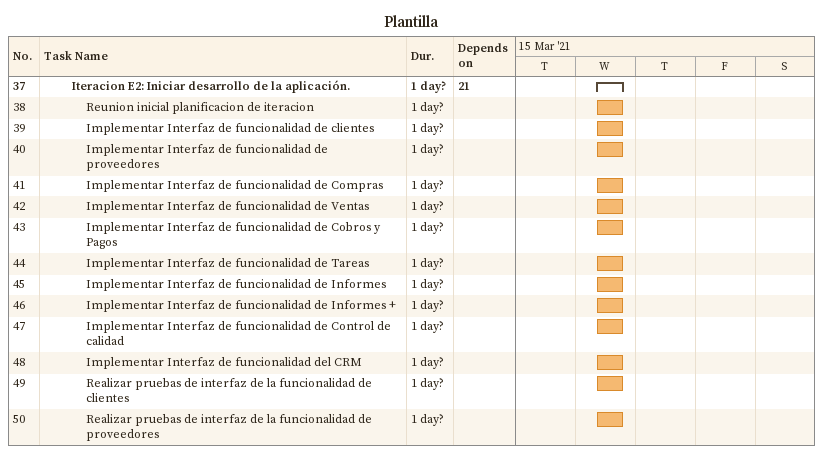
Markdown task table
Plantilla

| ID | Level | Task | Duration | Start | Finish | Predecessors |
|---|---|---|---|---|---|---|
| 37 | 3 | **Iteracion E2: Iniciar desarrollo de la aplicación.** | 1d? | 2021-03-17 | 2021-03-17 | 21 |
| 38 | 4 | Reunion inicial planificacion de iteracion | 1d? | 2021-03-17 | 2021-03-17 |  |
| 39 | 4 | Implementar Interfaz de funcionalidad de clientes | 1d? | 2021-03-17 | 2021-03-17 |  |
| 40 | 4 | Implementar Interfaz de funcionalidad de proveedores | 1d? | 2021-03-17 | 2021-03-17 |  |
| 41 | 4 | Implementar Interfaz de funcionalidad de Compras | 1d? | 2021-03-17 | 2021-03-17 |  |
| 42 | 4 | Implementar Interfaz de funcionalidad de Ventas | 1d? | 2021-03-17 | 2021-03-17 |  |
| 43 | 4 | Implementar Interfaz de funcionalidad de Cobros y Pagos | 1d? | 2021-03-17 | 2021-03-17 |  |
| 44 | 4 | Implementar Interfaz de funcionalidad de Tareas | 1d? | 2021-03-17 | 2021-03-17 |  |
| 45 | 4 | Implementar Interfaz de funcionalidad de Informes | 1d? | 2021-03-17 | 2021-03-17 |  |
| 46 | 4 | Implementar Interfaz de funcionalidad de Informes + | 1d? | 2021-03-17 | 2021-03-17 |  |
| 47 | 4 | Implementar Interfaz de funcionalidad de Control de calidad | 1d? | 2021-03-17 | 2021-03-17 |  |
| 48 | 4 | Implementar Interfaz de funcionalidad del CRM | 1d? | 2021-03-17 | 2021-03-17 |  |
| 49 | 4 | Realizar pruebas de interfaz de la funcionalidad de clientes | 1d? | 2021-03-17 | 2021-03-17 |  |
| 50 | 4 | Realizar pruebas de interfaz de la funcionalidad de proveedores | 1d? | 2021-03-17 | 2021-03-17 |  |
